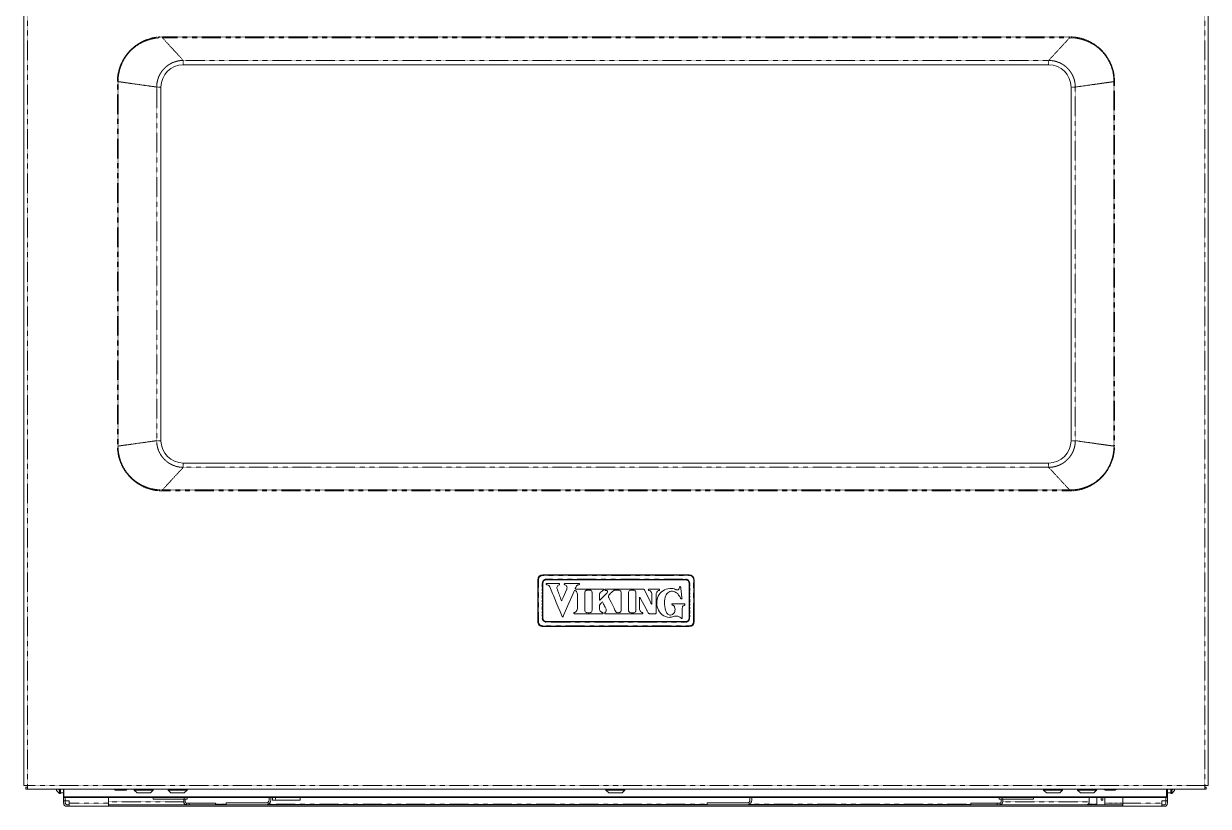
# Model space of a CAD drawing. Header units: millimetres. Extents: x 60499 to 556746, y 248297 to 497145.
# Drawn here: x 425164 to 447421, y 327653 to 342356 of the extents above; entities that cross this region are included whole.
import ezdxf

# ---------------------------------------------------------------- set-up
doc = ezdxf.new("R2010")
doc.units = ezdxf.units.MM
doc.linetypes.add('PHANTOM', pattern=[20, 10, -2, 2, -2, 2, -2])

msp = doc.modelspace()

# ---------------------------------------------------------------- linework, layer by layer
at = {"color": 7, "lineweight": 13, "ltscale": 0.03937}
for p, q in [((425164, 344591), (425164, 328044)), ((447421, 344591), (447421, 328044)), ((428163, 341586), (444422, 341586)), ((427744, 334522), (427744, 341166)), ((444842, 341166), (444842, 334522)), ((444422, 334102), (428163, 334102)), ((434823, 331128), (434823, 331905)), ((434921, 332003), (437665, 332002)), ((437600, 331905), (434986, 331906)), ((437763, 331904), (437763, 331128)), ((437665, 331030), (434921, 331030)), ((434985, 331127), (437600, 331127)), ((447353, 327975), (425233, 327975)), ((446638, 327833), (425920, 327833)), ((446638, 327816), (425920, 327816)), ((426020, 327653), (426755, 327653)), ((426755, 327683), (428221, 327683)), ((445807, 327683), (426764, 327683)), ((445807, 327653), (426764, 327653)), ((429721, 327717), (428970, 327717)), ((429721, 327683), (428970, 327683)), ((438755, 327717), (438004, 327717)), ((438755, 327683), (438004, 327683)), ((443509, 327683), (445136, 327683)), ((445815, 327653), (446550, 327653))]:
    msp.add_line(p, q, dxfattribs=at)
at = {"color": 7, "linetype": 'PHANTOM', "lineweight": 13, "ltscale": 0.03937}
for p, q in [((425233, 344590), (425233, 328044)), ((447353, 344590), (447353, 328044)), ((427771, 342109), (444815, 342109)), ((427771, 342091), (444815, 342091)), ((428163, 341666), (444422, 341666)), ((428163, 341666), (444422, 341666)), ((426926, 334420), (426926, 341268)), ((427664, 341166), (426937, 341268)), ((426937, 334420), (426937, 341268)), ((444922, 341166), (445649, 341268)), ((445649, 341268), (445649, 334420)), ((445660, 341268), (445660, 334420)), ((427664, 334522), (427664, 341166)), ((427664, 334522), (427664, 341166)), ((444922, 341166), (444922, 334522)), ((444922, 341166), (444922, 334522)), ((427664, 334522), (426937, 334420)), ((444922, 334522), (445649, 334420)), ((444422, 334022), (428163, 334022)), ((444422, 334022), (428163, 334022)), ((444815, 333597), (427771, 333597)), ((444815, 333579), (427771, 333579)), ((434836, 331127), (434836, 331906)), ((434921, 331991), (437665, 331991)), ((437600, 331920), (434986, 331920)), ((437750, 331906), (437749, 331126)), ((437665, 331041), (434921, 331042)), ((434985, 331113), (437600, 331112)), ((447353, 328044), (425233, 328044)), ((426020, 327709), (426755, 327709)), ((426755, 327739), (428172, 327739)), ((438004, 327691), (429757, 327691)), ((442960, 327691), (438791, 327691)), ((443558, 327739), (445185, 327739)), ((445815, 327709), (446550, 327709))]:
    msp.add_line(p, q, dxfattribs=at)
at = {"color": 7, "linetype": 'PHANTOM', "lineweight": 13, "ltscale": 0.000532706}
msp.add_line((427771, 342091), (427771, 342109), dxfattribs=at)
at = {"color": 7, "linetype": 'PHANTOM', "lineweight": 13, "ltscale": 0.017224}
for p, q in [((428163, 341666), (427771, 342091)), ((444422, 341666), (444815, 342091)), ((428163, 334022), (427771, 333597)), ((444422, 334022), (444815, 333597))]:
    msp.add_line(p, q, dxfattribs=at)
at = {"color": 7, "linetype": 'PHANTOM', "lineweight": 13, "ltscale": 0.000532736}
for p, q in [((444815, 342091), (444815, 342109)), ((427771, 333597), (427771, 333579)), ((444815, 333597), (444815, 333579))]:
    msp.add_line(p, q, dxfattribs=at)
at = {"color": 7, "linetype": 'PHANTOM', "lineweight": 13, "ltscale": 0.002375}
for p, q in [((428163, 341586), (428163, 341666)), ((444422, 341586), (444422, 341666)), ((427744, 341166), (427664, 341166)), ((444842, 341166), (444922, 341166)), ((427744, 334522), (427664, 334522)), ((444842, 334522), (444922, 334522)), ((428163, 334102), (428163, 334022)), ((444422, 334102), (444422, 334022))]:
    msp.add_line(p, q, dxfattribs=at)
at = {"color": 7, "linetype": 'PHANTOM', "lineweight": 13, "ltscale": 5.58688e-06}
for p, q in [((428163, 341666), (428163, 341666)), ((444422, 341666), (444422, 341666))]:
    msp.add_line(p, q, dxfattribs=at)
at = {"color": 7, "linetype": 'PHANTOM', "lineweight": 13, "ltscale": 3.39418e-06}
for p, q in [((427664, 341166), (427664, 341166)), ((427664, 334522), (427664, 334522))]:
    msp.add_line(p, q, dxfattribs=at)
at = {"color": 7, "linetype": 'PHANTOM', "lineweight": 13, "ltscale": 3.42422e-06}
for p, q in [((444922, 341166), (444922, 341166)), ((444922, 334522), (444922, 334522))]:
    msp.add_line(p, q, dxfattribs=at)
at = {"color": 7, "linetype": 'PHANTOM', "lineweight": 13, "ltscale": 5.6019e-06}
for p, q in [((428163, 334022), (428163, 334022)), ((444422, 334022), (444422, 334022))]:
    msp.add_line(p, q, dxfattribs=at)
at = {"color": 7, "linetype": 'PHANTOM', "lineweight": 13, "ltscale": 0.000342031}
msp.add_line((434921, 332003), (434921, 331991), dxfattribs=at)
at = {"color": 7, "linetype": 'PHANTOM', "lineweight": 13, "ltscale": 0.000428823}
for p, q in [((434986, 331906), (434986, 331920)), ((437600, 331905), (437600, 331920))]:
    msp.add_line(p, q, dxfattribs=at)
at = {"color": 7, "linetype": 'PHANTOM', "lineweight": 13, "ltscale": 0.000342016}
msp.add_line((437665, 332002), (437665, 331991), dxfattribs=at)
at = {"color": 7, "linetype": 'PHANTOM', "lineweight": 13, "ltscale": 0.019357}
for p, q in [((434907, 331842), (434907, 331191)), ((437679, 331191), (437679, 331841))]:
    msp.add_line(p, q, dxfattribs=at)
at = {"color": 7, "lineweight": 13, "ltscale": 0.019292}
for p, q in [((434920, 331841), (434920, 331193)), ((437666, 331192), (437666, 331840))]:
    msp.add_line(p, q, dxfattribs=at)
at = {"color": 7, "lineweight": 13, "ltscale": 0.005341}
msp.add_line((435197, 331840), (435017, 331840), dxfattribs=at)
at = {"color": 7, "lineweight": 13, "ltscale": 5.24301e-05}
msp.add_line((435340, 331840), (435338, 331840), dxfattribs=at)
at = {"color": 7, "lineweight": 13, "ltscale": 0.004971}
msp.add_line((435549, 331840), (435382, 331840), dxfattribs=at)
at = {"color": 7, "lineweight": 13, "ltscale": 2.27325e-05}
msp.add_line((435500, 331681), (435500, 331681), dxfattribs=at)
at = {"color": 7, "lineweight": 13, "ltscale": 4.67812e-05}
msp.add_line((435527, 331743), (435527, 331744), dxfattribs=at)
at = {"color": 7, "lineweight": 13, "ltscale": 0.01452}
msp.add_line((436049, 331734), (435561, 331734), dxfattribs=at)
at = {"color": 7, "lineweight": 13, "ltscale": 0.008055}
msp.add_line((435567, 331637), (435567, 331367), dxfattribs=at)
at = {"color": 7, "lineweight": 13, "ltscale": 3.68224e-05}
msp.add_line((435592, 331840), (435590, 331840), dxfattribs=at)
at = {"color": 7, "lineweight": 13, "ltscale": 1.6568e-05}
msp.add_line((435608, 331831), (435608, 331832), dxfattribs=at)
at = {"color": 7, "lineweight": 13, "ltscale": 0.00151}
msp.add_line((435750, 331713), (435800, 331713), dxfattribs=at)
at = {"color": 7, "lineweight": 13, "ltscale": 1.31647e-05}
msp.add_line((435987, 331650), (435987, 331651), dxfattribs=at)
at = {"color": 7, "lineweight": 13, "ltscale": 1.36112e-05}
msp.add_line((436056, 331714), (436056, 331715), dxfattribs=at)
at = {"color": 7, "lineweight": 13, "ltscale": 0.018014}
msp.add_line((436734, 331734), (436128, 331734), dxfattribs=at)
at = {"color": 7, "lineweight": 13, "ltscale": 0.000793123}
msp.add_line((436215, 331677), (436233, 331696), dxfattribs=at)
at = {"color": 7, "lineweight": 13, "ltscale": 7.63263e-05}
msp.add_line((436331, 331714), (436334, 331714), dxfattribs=at)
at = {"color": 7, "lineweight": 13, "ltscale": 2.8576e-05}
msp.add_line((436364, 331709), (436365, 331708), dxfattribs=at)
at = {"color": 7, "lineweight": 13, "ltscale": 2.91808e-05}
msp.add_line((436386, 331683), (436386, 331682), dxfattribs=at)
at = {"color": 7, "lineweight": 13, "ltscale": 4.42544e-05}
msp.add_line((436565, 331712), (436566, 331713), dxfattribs=at)
at = {"color": 7, "lineweight": 13, "ltscale": 9.07193e-05}
msp.add_line((436802, 331734), (436799, 331734), dxfattribs=at)
at = {"color": 7, "lineweight": 13, "ltscale": 5.29142e-05}
msp.add_line((436826, 331715), (436826, 331717), dxfattribs=at)
at = {"color": 7, "lineweight": 13, "ltscale": 0.007044}
msp.add_line((436934, 331505), (436826, 331715), dxfattribs=at)
at = {"color": 7, "lineweight": 13, "ltscale": 0.00434}
msp.add_line((437069, 331734), (436923, 331734), dxfattribs=at)
at = {"color": 7, "lineweight": 13, "ltscale": 1.97566e-05}
msp.add_line((436935, 331699), (436936, 331699), dxfattribs=at)
at = {"color": 7, "lineweight": 13, "ltscale": 0.005628}
msp.add_line((436967, 331637), (436967, 331448), dxfattribs=at)
at = {"color": 7, "lineweight": 13, "ltscale": 1.65249e-05}
msp.add_line((437389, 331735), (437389, 331736), dxfattribs=at)
at = {"color": 7, "lineweight": 13, "ltscale": 3.1413e-05}
msp.add_line((435257, 331539), (435257, 331540), dxfattribs=at)
at = {"color": 7, "lineweight": 13, "ltscale": 4.55371e-05}
msp.add_line((435283, 331540), (435283, 331538), dxfattribs=at)
at = {"color": 7, "lineweight": 13, "ltscale": 0.000179638}
msp.add_line((435706, 331623), (435706, 331617), dxfattribs=at)
at = {"color": 7, "lineweight": 13, "ltscale": 0.000698754}
msp.add_line((435844, 331410), (435844, 331434), dxfattribs=at)
at = {"color": 7, "lineweight": 13, "ltscale": 1.63252e-05}
msp.add_line((435983, 331587), (435983, 331588), dxfattribs=at)
at = {"color": 7, "lineweight": 13, "ltscale": 0.000926049}
msp.add_line((435983, 331556), (435983, 331587), dxfattribs=at)
at = {"color": 7, "lineweight": 13, "ltscale": 2.77954e-05}
msp.add_line((435983, 331555), (435983, 331556), dxfattribs=at)
at = {"color": 7, "lineweight": 13, "ltscale": 5.53518e-05}
msp.add_line((436528, 331601), (436528, 331603), dxfattribs=at)
at = {"color": 7, "lineweight": 13, "ltscale": 0.006367}
msp.add_line((436732, 331366), (436732, 331580), dxfattribs=at)
at = {"color": 7, "lineweight": 13, "ltscale": 0.00054232}
msp.add_line((436751, 331559), (436759, 331543), dxfattribs=at)
at = {"color": 7, "lineweight": 13, "ltscale": 0.000460256}
msp.add_line((436941, 331491), (436934, 331505), dxfattribs=at)
at = {"color": 7, "lineweight": 13, "ltscale": 0.00045783}
msp.add_line((436947, 331477), (436941, 331491), dxfattribs=at)
at = {"color": 7, "lineweight": 13, "ltscale": 9.13876e-05}
msp.add_line((437045, 331605), (437045, 331608), dxfattribs=at)
at = {"color": 7, "lineweight": 13, "ltscale": 0.004285}
msp.add_line((437046, 331461), (437045, 331605), dxfattribs=at)
at = {"color": 7, "lineweight": 13, "ltscale": 0.004378}
msp.add_line((437046, 331314), (437046, 331461), dxfattribs=at)
at = {"color": 7, "lineweight": 13, "ltscale": 1.71515e-05}
msp.add_line((437206, 331512), (437206, 331513), dxfattribs=at)
at = {"color": 7, "lineweight": 13, "ltscale": 0.006506}
msp.add_line((437576, 331457), (437358, 331457), dxfattribs=at)
at = {"color": 7, "lineweight": 13, "ltscale": 5.95728e-05}
msp.add_line((437549, 331411), (437551, 331412), dxfattribs=at)
at = {"color": 7, "lineweight": 13, "ltscale": 2.74364e-05}
msp.add_line((437578, 331431), (437579, 331432), dxfattribs=at)
at = {"color": 7, "lineweight": 13, "ltscale": 1.01084e-05}
msp.add_line((435279, 331222), (435279, 331222), dxfattribs=at)
at = {"color": 7, "lineweight": 13, "ltscale": 3.29243e-05}
msp.add_line((435302, 331222), (435302, 331223), dxfattribs=at)
at = {"color": 7, "lineweight": 13, "ltscale": 1.43134e-05}
msp.add_line((435502, 331279), (435502, 331279), dxfattribs=at)
at = {"color": 7, "lineweight": 13, "ltscale": 1.38221e-05}
msp.add_line((435528, 331300), (435528, 331300), dxfattribs=at)
at = {"color": 7, "lineweight": 13, "ltscale": 0.00942}
msp.add_line((435539, 331269), (435855, 331269), dxfattribs=at)
at = {"color": 7, "lineweight": 13, "ltscale": 0.00021137}
msp.add_line((435706, 331392), (435706, 331385), dxfattribs=at)
at = {"color": 7, "lineweight": 13, "ltscale": 4.6241e-05}
msp.add_line((435796, 331290), (435797, 331290), dxfattribs=at)
at = {"color": 7, "lineweight": 13, "ltscale": 9.07977e-05}
msp.add_line((435840, 331316), (435841, 331319), dxfattribs=at)
at = {"color": 7, "lineweight": 13, "ltscale": 0.001124}
msp.add_line((435983, 331367), (435983, 331404), dxfattribs=at)
at = {"color": 7, "lineweight": 13, "ltscale": 2.79545e-05}
msp.add_line((436089, 331394), (436090, 331393), dxfattribs=at)
at = {"color": 7, "lineweight": 13, "ltscale": 0.000251591}
msp.add_line((436106, 331269), (436114, 331269), dxfattribs=at)
at = {"color": 7, "lineweight": 13, "ltscale": 2.59731e-05}
msp.add_line((436111, 331341), (436111, 331340), dxfattribs=at)
at = {"color": 7, "lineweight": 13, "ltscale": 8.23987e-05}
msp.add_line((436561, 331291), (436558, 331292), dxfattribs=at)
at = {"color": 7, "lineweight": 13, "ltscale": 3.17091e-05}
msp.add_line((436628, 331290), (436627, 331290), dxfattribs=at)
at = {"color": 7, "lineweight": 13, "ltscale": 2.551e-05}
msp.add_line((436666, 331402), (436666, 331401), dxfattribs=at)
at = {"color": 7, "lineweight": 13, "ltscale": 6.24235e-05}
msp.add_line((436666, 331336), (436666, 331334), dxfattribs=at)
at = {"color": 7, "lineweight": 13, "ltscale": 0.001209}
msp.add_line((436706, 331269), (436747, 331269), dxfattribs=at)
at = {"color": 7, "lineweight": 13, "ltscale": 2.28129e-05}
msp.add_line((436772, 331299), (436772, 331300), dxfattribs=at)
at = {"color": 7, "lineweight": 13, "ltscale": 0.000198509}
msp.add_line((436875, 331332), (436879, 331327), dxfattribs=at)
at = {"color": 7, "lineweight": 13, "ltscale": 0.001235}
msp.add_line((436879, 331327), (436899, 331290), dxfattribs=at)
at = {"color": 7, "lineweight": 13, "ltscale": 0.002181}
msp.add_line((436938, 331269), (437011, 331269), dxfattribs=at)
at = {"color": 7, "lineweight": 13, "ltscale": 0.000296982}
msp.add_line((437011, 331269), (437021, 331269), dxfattribs=at)
at = {"color": 7, "lineweight": 13, "ltscale": 0.000112454}
msp.add_line((437046, 331310), (437046, 331314), dxfattribs=at)
at = {"color": 7, "lineweight": 13, "ltscale": 3.3195e-05}
msp.add_line((437248, 331283), (437248, 331284), dxfattribs=at)
at = {"color": 7, "lineweight": 13, "ltscale": 0.000144619}
msp.add_line((437355, 331259), (437351, 331257), dxfattribs=at)
at = {"color": 7, "lineweight": 13, "ltscale": 0.000190155}
msp.add_line((437512, 331191), (437518, 331187), dxfattribs=at)
at = {"color": 7, "linetype": 'PHANTOM', "lineweight": 13, "ltscale": 0.000341956}
msp.add_line((434921, 331030), (434921, 331042), dxfattribs=at)
at = {"color": 7, "linetype": 'PHANTOM', "lineweight": 13, "ltscale": 0.000428876}
msp.add_line((434985, 331127), (434985, 331113), dxfattribs=at)
at = {"color": 7, "linetype": 'PHANTOM', "lineweight": 13, "ltscale": 0.000428868}
msp.add_line((437600, 331127), (437600, 331112), dxfattribs=at)
at = {"color": 7, "linetype": 'PHANTOM', "lineweight": 13, "ltscale": 0.000341949}
msp.add_line((437665, 331030), (437665, 331041), dxfattribs=at)
at = {"color": 7, "lineweight": 13, "ltscale": 0.00205}
for p, q in [((425233, 328044), (425164, 328044)), ((425233, 327975), (425233, 328044)), ((447353, 327975), (447353, 328044)), ((447353, 328044), (447421, 328044))]:
    msp.add_line(p, q, dxfattribs=at)
at = {"color": 7, "lineweight": 13, "ltscale": 0.0012}
for p, q in [((425205, 327975), (425205, 328015)), ((447381, 327975), (447381, 328015))]:
    msp.add_line(p, q, dxfattribs=at)
at = {"color": 7, "lineweight": 13, "ltscale": 0.000849987}
for p, q in [((425233, 328015), (425205, 328015)), ((425233, 327975), (425205, 327975)), ((447381, 328015), (447353, 328015)), ((447381, 327975), (447353, 327975))]:
    msp.add_line(p, q, dxfattribs=at)
at = {"color": 7, "lineweight": 13, "ltscale": 0.000827418}
for p, q in [((425783, 327947), (425783, 327975)), ((446787, 327947), (446787, 327975))]:
    msp.add_line(p, q, dxfattribs=at)
at = {"color": 7, "lineweight": 13, "ltscale": 0.002227}
for p, q in [((425783, 327947), (425836, 327894)), ((427295, 327904), (427242, 327957)), ((427546, 327904), (427599, 327957)), ((427931, 327904), (427878, 327957)), ((428182, 327904), (428235, 327957)), ((436157, 327904), (436104, 327957)), ((436408, 327904), (436461, 327957)), ((444381, 327904), (444328, 327957)), ((444632, 327904), (444685, 327957)), ((445018, 327904), (444965, 327957)), ((445269, 327904), (445322, 327957)), ((446787, 327947), (446734, 327894))]:
    msp.add_line(p, q, dxfattribs=at)
at = {"color": 7, "lineweight": 13, "ltscale": 0.000745823}
for p, q in [((425819, 327975), (425836, 327957)), ((446752, 327975), (446734, 327957))]:
    msp.add_line(p, q, dxfattribs=at)
at = {"color": 7, "lineweight": 13, "ltscale": 0.000527438}
for p, q in [((425836, 327957), (425836, 327975)), ((446716, 327957), (446716, 327975)), ((446734, 327957), (446734, 327975))]:
    msp.add_line(p, q, dxfattribs=at)
at = {"color": 7, "lineweight": 13, "ltscale": 0.001875}
for p, q in [((425836, 327894), (425836, 327957)), ((446734, 327894), (446734, 327957))]:
    msp.add_line(p, q, dxfattribs=at)
at = {"color": 7, "lineweight": 13, "ltscale": 0.000549977}
for p, q in [((425836, 327957), (425855, 327957)), ((425836, 327894), (425855, 327894)), ((446734, 327957), (446716, 327957)), ((446734, 327894), (446716, 327894))]:
    msp.add_line(p, q, dxfattribs=at)
at = {"color": 7, "lineweight": 13, "ltscale": 0.00209}
for p, q in [((425855, 327905), (425855, 327975)), ((425914, 327975), (425914, 327905)), ((446657, 327975), (446657, 327905)), ((446716, 327905), (446716, 327975))]:
    msp.add_line(p, q, dxfattribs=at)
at = {"color": 7, "lineweight": 13, "ltscale": 0.00175}
for p, q in [((425914, 327905), (425855, 327905)), ((446657, 327905), (446716, 327905))]:
    msp.add_line(p, q, dxfattribs=at)
at = {"color": 7, "lineweight": 13, "ltscale": 0.000312584}
msp.add_line((425855, 327905), (425855, 327894), dxfattribs=at)
at = {"color": 7, "lineweight": 13, "ltscale": 0.006465}
for p, q in [((425915, 327975), (425915, 327758)), ((446655, 327758), (446655, 327975))]:
    msp.add_line(p, q, dxfattribs=at)
at = {"color": 7, "lineweight": 13, "ltscale": 0.004229}
for p, q in [((425920, 327975), (425920, 327833)), ((446638, 327975), (446638, 327833))]:
    msp.add_line(p, q, dxfattribs=at)
at = {"color": 7, "lineweight": 13, "ltscale": 0.001128}
for p, q in [((426891, 327958), (426857, 327975)), ((427083, 327958), (427117, 327975)), ((445481, 327958), (445447, 327975)), ((445674, 327958), (445707, 327975))]:
    msp.add_line(p, q, dxfattribs=at)
at = {"color": 7, "linetype": 'PHANTOM', "lineweight": 13, "ltscale": 0.002865}
msp.add_line((426891, 327958), (426987, 327958), dxfattribs=at)
at = {"color": 7, "lineweight": 13, "ltscale": 0.002753}
msp.add_line((426894, 327957), (426987, 327957), dxfattribs=at)
at = {"color": 7, "linetype": 'PHANTOM', "lineweight": 13, "ltscale": 2.05453e-05}
msp.add_line((426987, 327958), (426988, 327958), dxfattribs=at)
at = {"color": 7, "lineweight": 13, "ltscale": 1.97343e-05}
msp.add_line((426987, 327957), (426988, 327957), dxfattribs=at)
at = {"color": 7, "linetype": 'PHANTOM', "lineweight": 13, "ltscale": 0.002845}
msp.add_line((426988, 327958), (427083, 327958), dxfattribs=at)
at = {"color": 7, "lineweight": 13, "ltscale": 0.002734}
msp.add_line((426988, 327957), (427079, 327957), dxfattribs=at)
at = {"color": 7, "lineweight": 13, "ltscale": 0.00055}
for p, q in [((427242, 327975), (427242, 327957)), ((427599, 327975), (427599, 327957)), ((427878, 327957), (427878, 327975)), ((428235, 327957), (428235, 327975)), ((436104, 327975), (436104, 327957)), ((436461, 327975), (436461, 327957)), ((444328, 327957), (444328, 327975)), ((444685, 327957), (444685, 327975)), ((444965, 327975), (444965, 327957)), ((445322, 327975), (445322, 327957))]:
    msp.add_line(p, q, dxfattribs=at)
at = {"color": 7, "lineweight": 13, "ltscale": 0.010625}
for p, q in [((427599, 327957), (427242, 327957)), ((436461, 327957), (436104, 327957)), ((445322, 327957), (444965, 327957))]:
    msp.add_line(p, q, dxfattribs=at)
at = {"color": 7, "lineweight": 13, "ltscale": 0.007475}
for p, q in [((427546, 327904), (427295, 327904)), ((436408, 327904), (436157, 327904)), ((445269, 327904), (445018, 327904))]:
    msp.add_line(p, q, dxfattribs=at)
at = {"color": 7, "lineweight": 13, "ltscale": 0.005312}
msp.add_line((427878, 327957), (428056, 327957), dxfattribs=at)
at = {"color": 7, "lineweight": 13, "ltscale": 0.003737}
msp.add_line((427931, 327904), (428056, 327904), dxfattribs=at)
at = {"color": 7, "lineweight": 13, "ltscale": 0.005313}
for p, q in [((428235, 327957), (428056, 327957)), ((444328, 327957), (444507, 327957)), ((444685, 327957), (444507, 327957))]:
    msp.add_line(p, q, dxfattribs=at)
at = {"color": 7, "lineweight": 13, "ltscale": 0.003738}
for p, q in [((428182, 327904), (428056, 327904)), ((444381, 327904), (444507, 327904)), ((444632, 327904), (444507, 327904))]:
    msp.add_line(p, q, dxfattribs=at)
at = {"color": 7, "linetype": 'PHANTOM', "lineweight": 13, "ltscale": 0.005731}
msp.add_line((445481, 327958), (445674, 327958), dxfattribs=at)
at = {"color": 7, "lineweight": 13, "ltscale": 0.005507}
msp.add_line((445485, 327957), (445670, 327957), dxfattribs=at)
at = {"color": 7, "lineweight": 13, "ltscale": 0.001874}
msp.add_line((446716, 327894), (446716, 327957), dxfattribs=at)
at = {"color": 7, "lineweight": 13, "ltscale": 0.00145}
for p, q in [((425915, 327709), (425915, 327758)), ((425946, 327709), (425946, 327758)), ((425972, 327683), (426020, 327683)), ((425972, 327653), (426020, 327653)), ((426020, 327758), (426020, 327709)), ((428172, 327739), (428172, 327788)), ((428199, 327739), (428199, 327788)), ((443532, 327788), (443532, 327739)), ((443558, 327788), (443558, 327739)), ((446550, 327709), (446550, 327758)), ((446599, 327683), (446550, 327683)), ((446599, 327653), (446550, 327653)), ((446625, 327709), (446625, 327758)), ((446655, 327709), (446655, 327758))]:
    msp.add_line(p, q, dxfattribs=at)
at = {"color": 7, "lineweight": 13, "ltscale": 0.000899998}
for p, q in [((425946, 327758), (425915, 327758)), ((426764, 327683), (426764, 327653)), ((445807, 327683), (445807, 327653))]:
    msp.add_line(p, q, dxfattribs=at)
at = {"color": 7, "lineweight": 13, "ltscale": 0.000514785}
for p, q in [((425920, 327833), (425920, 327816)), ((446638, 327833), (446638, 327816))]:
    msp.add_line(p, q, dxfattribs=at)
at = {"color": 7, "lineweight": 13, "ltscale": 0.001721}
for p, q in [((425946, 327758), (425946, 327816)), ((446625, 327816), (446625, 327758))]:
    msp.add_line(p, q, dxfattribs=at)
at = {"color": 7, "lineweight": 13, "ltscale": 0.002225}
for p, q in [((425946, 327758), (426020, 327758)), ((446550, 327758), (446625, 327758))]:
    msp.add_line(p, q, dxfattribs=at)
at = {"color": 7, "lineweight": 13, "ltscale": 0.001675}
for p, q in [((426020, 327653), (426020, 327709)), ((426755, 327653), (426755, 327709)), ((428180, 327788), (428236, 327788)), ((429837, 327767), (429893, 327767)), ((443551, 327788), (443495, 327788)), ((445815, 327653), (445815, 327709)), ((446550, 327653), (446550, 327709))]:
    msp.add_line(p, q, dxfattribs=at)
at = {"color": 7, "lineweight": 13, "ltscale": 0.003171}
for p, q in [((426755, 327709), (426755, 327816)), ((445815, 327816), (445815, 327709))]:
    msp.add_line(p, q, dxfattribs=at)
at = {"color": 7, "lineweight": 13, "ltscale": 0.000249998}
for p, q in [((426764, 327683), (426755, 327683)), ((426764, 327653), (426755, 327653))]:
    msp.add_line(p, q, dxfattribs=at)
at = {"color": 7, "lineweight": 13, "ltscale": 0.000820787}
for p, q in [((427595, 327816), (427595, 327788)), ((428236, 327816), (428236, 327788)), ((443495, 327788), (443495, 327816)), ((444135, 327788), (444135, 327816))]:
    msp.add_line(p, q, dxfattribs=at)
at = {"color": 7, "lineweight": 13, "ltscale": 0.017399}
for p, q in [((427595, 327788), (428180, 327788)), ((444135, 327788), (443551, 327788))]:
    msp.add_line(p, q, dxfattribs=at)
at = {"color": 7, "linetype": 'PHANTOM', "lineweight": 13, "ltscale": 0.000820787}
for p, q in [((428180, 327816), (428180, 327788)), ((443551, 327788), (443551, 327816))]:
    msp.add_line(p, q, dxfattribs=at)
at = {"color": 7, "lineweight": 13, "ltscale": 0.001562}
for p, q in [((428274, 327713), (428221, 327713)), ((428274, 327683), (428221, 327683))]:
    msp.add_line(p, q, dxfattribs=at)
at = {"color": 7, "lineweight": 13, "ltscale": 0.000900002}
for p, q in [((428221, 327713), (428221, 327683)), ((428274, 327713), (428274, 327683)), ((428770, 327683), (428770, 327713)), ((442960, 327713), (442960, 327683)), ((443457, 327713), (443457, 327683)), ((443509, 327713), (443509, 327683))]:
    msp.add_line(p, q, dxfattribs=at)
at = {"color": 7, "lineweight": 13, "ltscale": 0.014787}
for p, q in [((428274, 327713), (428770, 327713)), ((428770, 327683), (428274, 327683)), ((443457, 327713), (442960, 327713)), ((442960, 327683), (443457, 327683))]:
    msp.add_line(p, q, dxfattribs=at)
at = {"color": 7, "linetype": 'PHANTOM', "lineweight": 13, "ltscale": 0.005951}
msp.add_line((428970, 327691), (428770, 327691), dxfattribs=at)
at = {"color": 7, "lineweight": 13, "ltscale": 0.001}
for p, q in [((428970, 327683), (428970, 327717)), ((438004, 327683), (438004, 327717))]:
    msp.add_line(p, q, dxfattribs=at)
at = {"color": 7, "lineweight": 13, "ltscale": 0.001296}
for p, q in [((429777, 327772), (429777, 327816)), ((429810, 327772), (429810, 327816)), ((438810, 327772), (438810, 327816)), ((438844, 327772), (438844, 327816))]:
    msp.add_line(p, q, dxfattribs=at)
at = {"color": 7, "lineweight": 13, "ltscale": 0.001445}
for p, q in [((429837, 327816), (429837, 327767)), ((430361, 327767), (430361, 327816))]:
    msp.add_line(p, q, dxfattribs=at)
at = {"color": 7, "linetype": 'PHANTOM', "lineweight": 13, "ltscale": 0.001445}
msp.add_line((429893, 327816), (429893, 327767), dxfattribs=at)
at = {"color": 7, "lineweight": 13, "ltscale": 0.01395}
msp.add_line((429893, 327767), (430361, 327767), dxfattribs=at)
at = {"color": 7, "lineweight": 13, "ltscale": 0.001563}
for p, q in [((443457, 327713), (443509, 327713)), ((443457, 327683), (443509, 327683))]:
    msp.add_line(p, q, dxfattribs=at)
at = {"color": 7, "linetype": 'PHANTOM', "lineweight": 13, "ltscale": 0.004844}
msp.add_line((445324, 327691), (445161, 327691), dxfattribs=at)
at = {"color": 7, "lineweight": 13, "ltscale": 0.002271}
msp.add_line((445185, 327739), (445185, 327816), dxfattribs=at)
at = {"color": 7, "lineweight": 13, "ltscale": 0.003718}
msp.add_line((445324, 327691), (445324, 327816), dxfattribs=at)
at = {"color": 7, "lineweight": 13, "ltscale": 0.000226993}
msp.add_line((445324, 327691), (445324, 327683), dxfattribs=at)
at = {"color": 7, "lineweight": 13, "ltscale": 0.001345}
for p, q in [((445406, 327770), (445406, 327816)), ((445439, 327770), (445439, 327816))]:
    msp.add_line(p, q, dxfattribs=at)
at = {"color": 7, "lineweight": 13, "ltscale": 0.000990019}
msp.add_line((445439, 327770), (445406, 327770), dxfattribs=at)
at = {"color": 7, "lineweight": 13, "ltscale": 0.00317}
msp.add_line((445479, 327816), (445479, 327709), dxfattribs=at)
at = {"color": 7, "lineweight": 13, "ltscale": 0.000775003}
msp.add_line((445479, 327709), (445479, 327683), dxfattribs=at)
at = {"color": 7, "linetype": 'PHANTOM', "lineweight": 13, "ltscale": 0.01}
msp.add_line((445479, 327709), (445815, 327709), dxfattribs=at)
at = {"color": 7, "lineweight": 13, "ltscale": 0.000249968}
for p, q in [((445807, 327683), (445815, 327683)), ((445807, 327653), (445815, 327653))]:
    msp.add_line(p, q, dxfattribs=at)
at = {"color": 7, "lineweight": 13, "ltscale": 0.000900028}
msp.add_line((446655, 327758), (446625, 327758), dxfattribs=at)
at = {"color": 7, "linetype": 'PHANTOM', "lineweight": 13, "ltscale": 0.03937}
for points in [[(427771, 342109), (427706, 342107), (427642, 342100), (427578, 342087), (427516, 342070), (427455, 342049), (427396, 342022), (427340, 341992), (427285, 341957), (427234, 341918), (427186, 341875), (427141, 341829), (427100, 341780), (427063, 341727), (427029, 341672), (427001, 341614), (426976, 341555), (426957, 341494), (426942, 341431), (426935, 341393), (426930, 341355), (426927, 341297), (426926, 341268)], [(427771, 342091), (427710, 342090), (427649, 342085), (427588, 342074), (427529, 342059), (427471, 342040), (427414, 342016), (427359, 341989), (427307, 341957), (427257, 341921), (427209, 341881), (427165, 341839), (427124, 341792), (427087, 341744), (427053, 341692), (427027, 341645), (427004, 341596), (426985, 341546), (426968, 341494), (426955, 341442), (426946, 341389), (426939, 341336), (426937, 341302), (426937, 341268)], [(445660, 341268), (445657, 341332), (445650, 341396), (445638, 341459), (445621, 341521), (445599, 341582), (445573, 341641), (445542, 341697), (445507, 341751), (445468, 341802), (445425, 341850), (445379, 341895), (445329, 341936), (445277, 341973), (445221, 342006), (445163, 342035), (445104, 342059), (445042, 342079), (444979, 342093), (444941, 342100), (444903, 342105), (444844, 342109), (444815, 342109)], [(445649, 341268), (445647, 341330), (445640, 341391), (445629, 341452), (445613, 341511), (445593, 341569), (445568, 341626), (445539, 341680), (445507, 341732), (445470, 341782), (445430, 341829), (445386, 341872), (445340, 341913), (445290, 341949), (445238, 341982), (445191, 342007), (445142, 342030), (445091, 342048), (445040, 342064), (444988, 342076), (444935, 342085), (444881, 342090), (444848, 342091), (444815, 342091)], [(426926, 334420), (426928, 334356), (426936, 334292), (426948, 334229), (426965, 334167), (426987, 334106), (427013, 334048), (427044, 333991), (427079, 333937), (427118, 333886), (427161, 333838), (427207, 333793), (427257, 333752), (427309, 333715), (427365, 333682), (427422, 333653), (427482, 333629), (427544, 333610), (427607, 333595), (427645, 333588), (427683, 333583), (427741, 333579), (427771, 333579)], [(426937, 334420), (426939, 334358), (426946, 334297), (426957, 334237), (426973, 334177), (426993, 334119), (427018, 334062), (427047, 334008), (427079, 333956), (427116, 333906), (427156, 333859), (427199, 333816), (427246, 333776), (427296, 333739), (427348, 333706), (427395, 333681), (427444, 333659), (427494, 333640), (427546, 333624), (427598, 333612), (427651, 333603), (427705, 333598), (427738, 333597), (427771, 333597)], [(445660, 334420), (445659, 334391), (445656, 334344), (445648, 334280), (445635, 334217), (445617, 334155), (445594, 334095), (445567, 334037), (445536, 333981), (445500, 333927), (445460, 333877), (445417, 333829), (445370, 333785), (445320, 333745), (445266, 333709), (445211, 333676), (445152, 333649), (445092, 333625), (445030, 333606), (444967, 333593), (444903, 333583), (444845, 333579), (444815, 333579)], [(445649, 334420), (445647, 334366), (445642, 334312), (445633, 334259), (445621, 334207), (445603, 334148), (445581, 334090), (445554, 334035), (445523, 333981), (445489, 333930), (445450, 333882), (445408, 333837), (445363, 333795), (445315, 333757), (445264, 333722), (445211, 333691), (445156, 333665), (445099, 333642), (445040, 333624), (444988, 333612), (444935, 333603), (444881, 333598), (444848, 333597), (444815, 333597)]]:
    msp.add_lwpolyline(points, dxfattribs=at)
at = {"color": 7, "lineweight": 13, "ltscale": 0.03937}
for points in [[(434988, 331837), (434983, 331833), (434980, 331828), (434980, 331824), (434982, 331821), (434987, 331817), (434990, 331816)], [(434990, 331816), (435006, 331814), (435020, 331807), (435029, 331801), (435036, 331793), (435048, 331776), (435055, 331762), (435061, 331748)], [(435017, 331840), (435007, 331840), (434995, 331839)], [(435182, 331750), (435181, 331764), (435185, 331778), (435192, 331790), (435200, 331799), (435210, 331807), (435225, 331815)], [(435219, 331840), (435212, 331840), (435197, 331840)], [(435225, 331815), (435229, 331819), (435232, 331822), (435234, 331827), (435234, 331831), (435232, 331834), (435226, 331837)], [(435367, 331732), (435300, 331578), (435283, 331540)], [(435302, 331223), (435384, 331414), (435487, 331650), (435500, 331681)], [(435338, 331840), (435329, 331838), (435323, 331833), (435320, 331828), (435321, 331823), (435324, 331819), (435330, 331815)], [(435330, 331815), (435347, 331805), (435355, 331799), (435362, 331791), (435367, 331783), (435370, 331775), (435373, 331762), (435372, 331749)], [(435382, 331840), (435354, 331840), (435340, 331840)], [(435500, 331681), (435505, 331692), (435508, 331698), (435514, 331705), (435520, 331709)], [(435520, 331709), (435528, 331705), (435536, 331700), (435549, 331687), (435558, 331672), (435564, 331655), (435567, 331637)], [(435527, 331744), (435536, 331766), (435542, 331777), (435552, 331792), (435560, 331800), (435569, 331807), (435578, 331812), (435588, 331815), (435599, 331816)], [(435550, 331734), (435539, 331735), (435535, 331735), (435531, 331737), (435530, 331738)], [(435590, 331840), (435576, 331840), (435549, 331840)], [(435608, 331832), (435606, 331835), (435603, 331838), (435595, 331840), (435592, 331840)], [(435599, 331816), (435603, 331818), (435606, 331820), (435608, 331823), (435609, 331827), (435608, 331831)], [(435707, 331677), (435706, 331667), (435705, 331645), (435706, 331623)], [(435750, 331713), (435739, 331712), (435730, 331709), (435723, 331705), (435717, 331699), (435712, 331692), (435709, 331684), (435707, 331677)], [(435842, 331679), (435838, 331690), (435831, 331700), (435823, 331707), (435812, 331711), (435800, 331713)], [(435844, 331434), (435844, 331543), (435844, 331650)], [(435983, 331588), (435983, 331619), (435984, 331638), (435986, 331647), (435987, 331650)], [(435987, 331651), (435997, 331667), (436012, 331682), (436031, 331696)], [(436126, 331666), (436057, 331596), (435987, 331526)], [(436031, 331696), (436048, 331708), (436056, 331714)], [(436062, 331728), (436060, 331731), (436057, 331734), (436054, 331734), (436049, 331734)], [(436056, 331715), (436060, 331719), (436062, 331722), (436062, 331728)], [(436086, 331720), (436088, 331715), (436091, 331712), (436096, 331710), (436097, 331709)], [(436112, 331734), (436103, 331734), (436095, 331732)], [(436097, 331709), (436114, 331707), (436122, 331705), (436127, 331703), (436132, 331700), (436135, 331696), (436136, 331690), (436135, 331685), (436133, 331678), (436126, 331666)], [(436161, 331622), (436176, 331639), (436192, 331655), (436208, 331670)], [(436233, 331696), (436244, 331704), (436256, 331711), (436262, 331712)], [(436263, 331712), (436276, 331714), (436303, 331714), (436331, 331714)], [(436334, 331714), (436347, 331713), (436354, 331712), (436364, 331709)], [(436365, 331708), (436375, 331701), (436382, 331692), (436386, 331683)], [(436386, 331682), (436388, 331671), (436389, 331646)], [(436389, 331646), (436389, 331595), (436389, 331545)], [(436528, 331667), (436530, 331679), (436534, 331691), (436542, 331701), (436552, 331708), (436565, 331712)], [(436528, 331603), (436528, 331645), (436528, 331667)], [(436631, 331712), (436642, 331708), (436651, 331702), (436658, 331694), (436664, 331681), (436666, 331666), (436666, 331663)], [(436666, 331663), (436667, 331620), (436666, 331536), (436666, 331402)], [(436799, 331734), (436766, 331734), (436734, 331734)], [(436818, 331729), (436814, 331731), (436805, 331734), (436802, 331734)], [(436826, 331717), (436821, 331725), (436818, 331729)], [(436923, 331734), (436910, 331732), (436905, 331730), (436901, 331727), (436900, 331723), (436901, 331719), (436903, 331716)], [(436903, 331716), (436904, 331715), (436906, 331714), (436912, 331710), (436932, 331701), (436935, 331699)], [(436936, 331699), (436943, 331693), (436949, 331687), (436954, 331679), (436958, 331671), (436964, 331654), (436967, 331637)], [(437045, 331608), (437046, 331637), (437048, 331652), (437052, 331666), (437058, 331679)], [(437335, 331745), (437302, 331745), (437269, 331740), (437237, 331732), (437207, 331719), (437177, 331702), (437150, 331682), (437125, 331658), (437104, 331631), (437087, 331601), (437074, 331571), (437065, 331540), (437060, 331508), (437059, 331475)], [(437088, 331705), (437094, 331706), (437101, 331708), (437106, 331710), (437111, 331715), (437112, 331722)], [(437112, 331722), (437111, 331727), (437107, 331730), (437103, 331732), (437093, 331734)], [(437206, 331513), (437210, 331547), (437218, 331582), (437226, 331604), (437236, 331626), (437248, 331646), (437264, 331663), (437283, 331677), (437304, 331687), (437328, 331692)], [(437328, 331692), (437352, 331693), (437376, 331689), (437398, 331682), (437419, 331670), (437433, 331661), (437445, 331650), (437458, 331636), (437470, 331622), (437490, 331593), (437506, 331562)], [(437389, 331736), (437362, 331742), (437335, 331745)], [(437442, 331718), (437426, 331720), (437414, 331724), (437402, 331730), (437389, 331735)], [(437484, 331765), (437480, 331750), (437477, 331742), (437472, 331732), (437467, 331727), (437462, 331723), (437456, 331720), (437449, 331718), (437442, 331718)], [(437504, 331776), (437501, 331780), (437499, 331781), (437496, 331781), (437493, 331779), (437490, 331776), (437485, 331769), (437484, 331765)], [(437511, 331745), (437509, 331763), (437506, 331772)], [(435170, 331485), (435207, 331397), (435244, 331310), (435279, 331222)], [(435269, 331511), (435268, 331513), (435266, 331516), (435261, 331528), (435257, 331539)], [(435283, 331538), (435277, 331524), (435274, 331519), (435271, 331513), (435269, 331511)], [(435706, 331617), (435706, 331438), (435706, 331392)], [(435843, 331339), (435844, 331383), (435844, 331410)], [(435987, 331526), (435985, 331528), (435983, 331534), (435982, 331543), (435983, 331555)], [(435983, 331404), (435983, 331415), (435983, 331427), (435983, 331435), (435984, 331438), (435985, 331441), (435985, 331442)], [(436011, 331469), (436020, 331478), (436028, 331488), (436037, 331496)], [(436037, 331496), (436039, 331495), (436041, 331492), (436045, 331484), (436051, 331471)], [(436165, 331558), (436156, 331575), (436153, 331583), (436151, 331596), (436153, 331609), (436161, 331622)], [(436256, 331373), (436201, 331486), (436177, 331534), (436165, 331558)], [(436389, 331407), (436389, 331372), (436389, 331338)], [(436528, 331340), (436528, 331523), (436528, 331601)], [(436732, 331580), (436737, 331579), (436741, 331577), (436744, 331573), (436748, 331565)], [(436759, 331543), (436852, 331375), (436875, 331332)], [(436967, 331448), (436965, 331448), (436963, 331451), (436958, 331457), (436950, 331472), (436947, 331477)], [(437059, 331475), (437060, 331439), (437067, 331403), (437078, 331368), (437093, 331335), (437113, 331305), (437136, 331278), (437163, 331253), (437193, 331233), (437225, 331216), (437260, 331204)], [(437248, 331284), (437240, 331297), (437233, 331311), (437222, 331340), (437214, 331371), (437208, 331407), (437206, 331443), (437205, 331479), (437206, 331512)], [(437342, 331447), (437343, 331443), (437344, 331441), (437348, 331438), (437355, 331433)], [(437358, 331457), (437349, 331455), (437344, 331451)], [(437355, 331433), (437369, 331429), (437381, 331419), (437389, 331408), (437395, 331394), (437400, 331375), (437402, 331356)], [(437506, 331562), (437510, 331556), (437514, 331552), (437519, 331548), (437524, 331548), (437529, 331550), (437533, 331557)], [(437539, 331340), (437539, 331353), (437539, 331376), (437541, 331391), (437543, 331398), (437545, 331405), (437549, 331411)], [(437551, 331412), (437557, 331418), (437573, 331427), (437578, 331431)], [(437579, 331432), (437584, 331438), (437588, 331444), (437588, 331450), (437585, 331454), (437579, 331456), (437576, 331457)], [(435279, 331222), (435281, 331217), (435284, 331213), (435288, 331211), (435291, 331211), (435295, 331212), (435298, 331215), (435302, 331222)], [(435509, 331294), (435504, 331292), (435502, 331290), (435500, 331284), (435502, 331279)], [(435502, 331279), (435503, 331277), (435507, 331274), (435511, 331272), (435519, 331270), (435536, 331269), (435539, 331269)], [(435528, 331300), (435519, 331297), (435509, 331294)], [(435567, 331367), (435564, 331349), (435557, 331331), (435553, 331323), (435547, 331315), (435539, 331307), (435528, 331300)], [(435706, 331385), (435706, 331357), (435706, 331337)], [(435743, 331291), (435761, 331289), (435772, 331289), (435796, 331290)], [(435797, 331290), (435809, 331291), (435815, 331292), (435823, 331296), (435831, 331302), (435837, 331311), (435840, 331316)], [(435841, 331319), (435842, 331326), (435843, 331339)], [(435855, 331269), (435927, 331269), (435998, 331269)], [(436021, 331301), (436014, 331305), (436007, 331310), (435997, 331322), (435990, 331336), (435985, 331351), (435983, 331367)], [(435998, 331269), (436024, 331269), (436034, 331270)], [(436039, 331294), (436032, 331297), (436024, 331299)], [(436042, 331271), (436045, 331273), (436048, 331276), (436049, 331279)], [(436085, 331292), (436081, 331287), (436080, 331285), (436079, 331281), (436080, 331277), (436082, 331274), (436087, 331272)], [(436111, 331340), (436110, 331332), (436108, 331324), (436100, 331309), (436089, 331296), (436085, 331292)], [(436087, 331272), (436093, 331270), (436106, 331269)], [(436090, 331393), (436097, 331379), (436107, 331357), (436110, 331346), (436111, 331341)], [(436114, 331269), (436229, 331269), (436706, 331269)], [(436287, 331311), (436282, 331319), (436273, 331337), (436256, 331373)], [(436349, 331291), (436333, 331289), (436325, 331289), (436315, 331291), (436302, 331296), (436292, 331305), (436287, 331311)], [(436389, 331338), (436387, 331324), (436382, 331311), (436374, 331301), (436362, 331294), (436349, 331291)], [(436558, 331292), (436551, 331295), (436545, 331299), (436539, 331304), (436535, 331311), (436531, 331319), (436529, 331328), (436528, 331340)], [(436627, 331290), (436616, 331289), (436594, 331289), (436576, 331289), (436561, 331291)], [(436666, 331334), (436663, 331322), (436658, 331310), (436651, 331301), (436640, 331294), (436628, 331290)], [(436666, 331401), (436666, 331358), (436666, 331336)], [(436751, 331317), (436744, 331327), (436738, 331339), (436734, 331352), (436732, 331366)], [(436766, 331269), (436782, 331269), (436789, 331270)], [(436794, 331291), (436786, 331295), (436779, 331297), (436772, 331299)], [(436792, 331271), (436796, 331273), (436798, 331277), (436799, 331281), (436798, 331285), (436796, 331289)], [(436899, 331290), (436904, 331281), (436908, 331277)], [(436914, 331273), (436922, 331270), (436938, 331269)], [(437021, 331269), (437029, 331269), (437036, 331270), (437042, 331274), (437045, 331276)], [(437045, 331281), (437046, 331293), (437046, 331310)], [(437351, 331257), (437335, 331250), (437320, 331246), (437305, 331245), (437290, 331249), (437277, 331255), (437264, 331265), (437256, 331273), (437248, 331283)], [(437260, 331204), (437292, 331203), (437307, 331204), (437327, 331207)], [(437335, 331209), (437374, 331219), (437393, 331223)], [(437402, 331356), (437400, 331328), (437397, 331314), (437391, 331297), (437381, 331281), (437369, 331269), (437355, 331259)], [(437409, 331226), (437429, 331228), (437439, 331228), (437454, 331226), (437468, 331221), (437482, 331213)], [(437482, 331213), (437492, 331206), (437512, 331191)], [(437518, 331187), (437525, 331183), (437529, 331182)], [(437529, 331182), (437535, 331183), (437538, 331185), (437539, 331187), (437539, 331194)]]:
    msp.add_lwpolyline(points, dxfattribs=at)
at = {"color": 7, "linetype": 'PHANTOM', "lineweight": 13, "ltscale": 0.03937}
for centre, radius, start, end in [((428163, 341166), 500, 90.0056, 179.9993), ((428164, 341166), 500, 90.0192, 179.9934), ((444422, 341166), 500, 0.0012, 89.9937), ((444422, 341166), 500, 0.0066, 89.9808), ((428163, 334522), 500, 180.0021, 269.9921), ((428164, 334522), 500, 180.0066, 269.9808), ((444422, 334522), 500, 270.0056, 359.9992), ((444422, 334522), 500, 270.0192, 359.9934), ((434921, 331906), 85.1, 90.0954, 180.0952), ((434986, 331842), 78.5, 90.0961, 180.0957), ((437600, 331841), 78.5, 359.8778, 89.8775), ((437665, 331906), 85.1, 359.8784, 89.8782), ((434986, 331191), 78.5, 179.8774, 269.877), ((437600, 331191), 78.5, 270.0965, 0.0961), ((434921, 331127), 85.1, 179.8779, 269.8777), ((437664, 331126), 85.1, 270.0959, 0.0956)]:
    msp.add_arc(centre, radius, start, end, dxfattribs=at)
at = {"color": 7, "lineweight": 13, "ltscale": 0.03937}
for centre, radius, start, end in [((428163, 341166), 420, 90.0099, 179.9959), ((444422, 341166), 420, 0.0001, 89.9937), ((428163, 334522), 420, 180.0018, 269.9927), ((444422, 334522), 420, 270.0099, 359.9959), ((434921, 331905), 98, 89.9868, 179.9868), ((434986, 331841), 65.3, 89.9868, 179.9868), ((437600, 331840), 65.3, 359.9868, 89.9868), ((437665, 331904), 98, 359.9868, 89.9868), ((434999, 331813), 26.7, 97.8598, 114.553), ((496075, 356997), 66032, 202.48143, 202.72849), ((393514, 316712), 44299, 19.5563, 19.8439), ((435212, 331803), 37.5, 67.2023, 78.664), ((435323, 331753), 48.7, 334.6835, 355.5292), ((435490, 331716), 45.8, 29.0519, 35.914), ((435552, 332042), 308, 269.7173, 271.7476), ((435770, 331663), 74.2, 1.2579, 12.9945), ((435424, 331652), 420, 359.7189, 1.6039), ((436093, 331722), 7.8, 134.7214, 195.2608), ((436101, 331713), 19.9, 108.067, 132.9817), ((436118, 331299), 435, 88.6045, 90.7688), ((436014, 331868), 277, 314.4387, 316.3624), ((436596, 331490), 224, 89.3762, 97.6879), ((436595, 331447), 267, 83.2839, 89.246), ((436618, 331646), 67.6, 78.6064, 82.7477), ((437108, 331651), 57.4, 113.5814, 150.6144), ((437079, 331165), 569, 89.4286, 91.0602), ((437083, 331610), 124, 85.3228, 89.1014), ((437094, 331684), 21.2, 108.1959, 114.6405), ((437455, 331752), 54.6, 21.5466, 25.9488), ((436245, 331594), 1276, 5.2384, 6.8069), ((438497, 331803), 986, 185.3874, 187.0315), ((426788, 330327), 10815, 6.5253, 7.1954), ((435554, 331883), 618, 314.3669, 317.8665), ((428398, 327663), 8548, 25.8801, 26.4572), ((458196, 331444), 21807, 179.7364, 180.0975), ((436815, 331591), 72.1, 201.5403, 206.2581), ((437350, 331446), 8.11, 135.3139, 168.2769), ((434985, 331193), 65.3, 179.9868, 269.9868), ((435782, 331339), 76.6, 181.5468, 187.7561), ((435755, 331350), 60.7, 253.5611, 258.6791), ((436035, 331332), 34.6, 245.1935, 251.1173), ((436033, 331305), 35.3, 271.5921, 283.5815), ((436031, 331275), 21, 45.769, 66.8463), ((436038, 331282), 11.3, 344.6917, 46.4746), ((436742, 332433), 1164, 270.2288, 271.1977), ((436796, 331351), 56.2, 217.1403, 244.6366), ((436787, 331283), 12.6, 278.9267, 291.3383), ((436780, 331276), 20, 39.6077, 46.2852), ((436922, 331293), 21.3, 228.6911, 247.4661), ((437029, 331282), 16.5, 340.9277, 357.9582), ((437277, 331435), 233, 282.4295, 284.4124), ((437458, 330891), 338, 98.3167, 101.018), ((407808, 331282), 29731, 359.8302, 0.1115), ((437600, 331192), 65.3, 269.9868, 359.9868), ((434921, 331128), 98, 179.9868, 269.9868), ((437665, 331128), 98, 269.9868, 359.9868), ((426894, 327966), 8.4, 243.435, 270), ((427079, 327966), 8.4, 270, 296.565), ((445485, 327966), 8.4, 243.435, 270), ((445670, 327966), 8.4, 270, 296.565), ((425972, 327709), 56.3, 180, 270), ((425972, 327709), 26.1, 180.1152, 269.8848), ((429721, 327772), 89, 270, 360), ((429721, 327772), 55.4, 270, 360), ((438755, 327772), 89, 270, 360), ((438755, 327772), 55.4, 270, 360), ((446599, 327709), 56.3, 270, 0), ((446599, 327709), 26, 270, 0)]:
    msp.add_arc(centre, radius, start, end, dxfattribs=at)
at = {"color": 7, "linetype": 'PHANTOM', "lineweight": 13, "ltscale": 0.03937}
for centre, ratio, start_param, end_param in [((434836, 331905), 0.099148, 1.570796, 3.141593), ((437750, 331904), 0.099148, 0, 1.570796), ((434907, 331841), 0.082875, 6.283185, 7.853982), ((437679, 331840), 0.082875, 1.570796, 3.141593), ((434907, 331193), 0.08291, 4.712389, 6.283186), ((437679, 331192), 0.082911, 3.141593, 4.712389), ((434836, 331128), 0.099244, 3.141593, 4.712389), ((437749, 331128), 0.099244, 4.712389, 6.283185)]:
    msp.add_ellipse(centre, major_axis=(13.1, 0), ratio=ratio, start_param=start_param, end_param=end_param, dxfattribs=at)
at = {"color": 7, "lineweight": 13, "ltscale": 0.03937}
for centre, major_axis, ratio, start_param, end_param in [((435920, 331496), (202, 192), 0.377027, 2.890675, 3.354919), ((428221, 327739), (0, 56.3), 0.866025, 1.570796, 3.141593), ((428221, 327739), (0, -26), 0.866025, 4.712389, 6.283185), ((443509, 327739), (0, 56.3), 0.866025, 3.141593, 4.712389), ((443509, 327739), (0, -26), 0.866025, 6.283185, 7.853982), ((445136, 327739), (0, -56.3), 0.866025, 6.283185, 7.853982)]:
    msp.add_ellipse(centre, major_axis=major_axis, ratio=ratio, start_param=start_param, end_param=end_param, dxfattribs=at)

doc.saveas('drawing.dxf')
